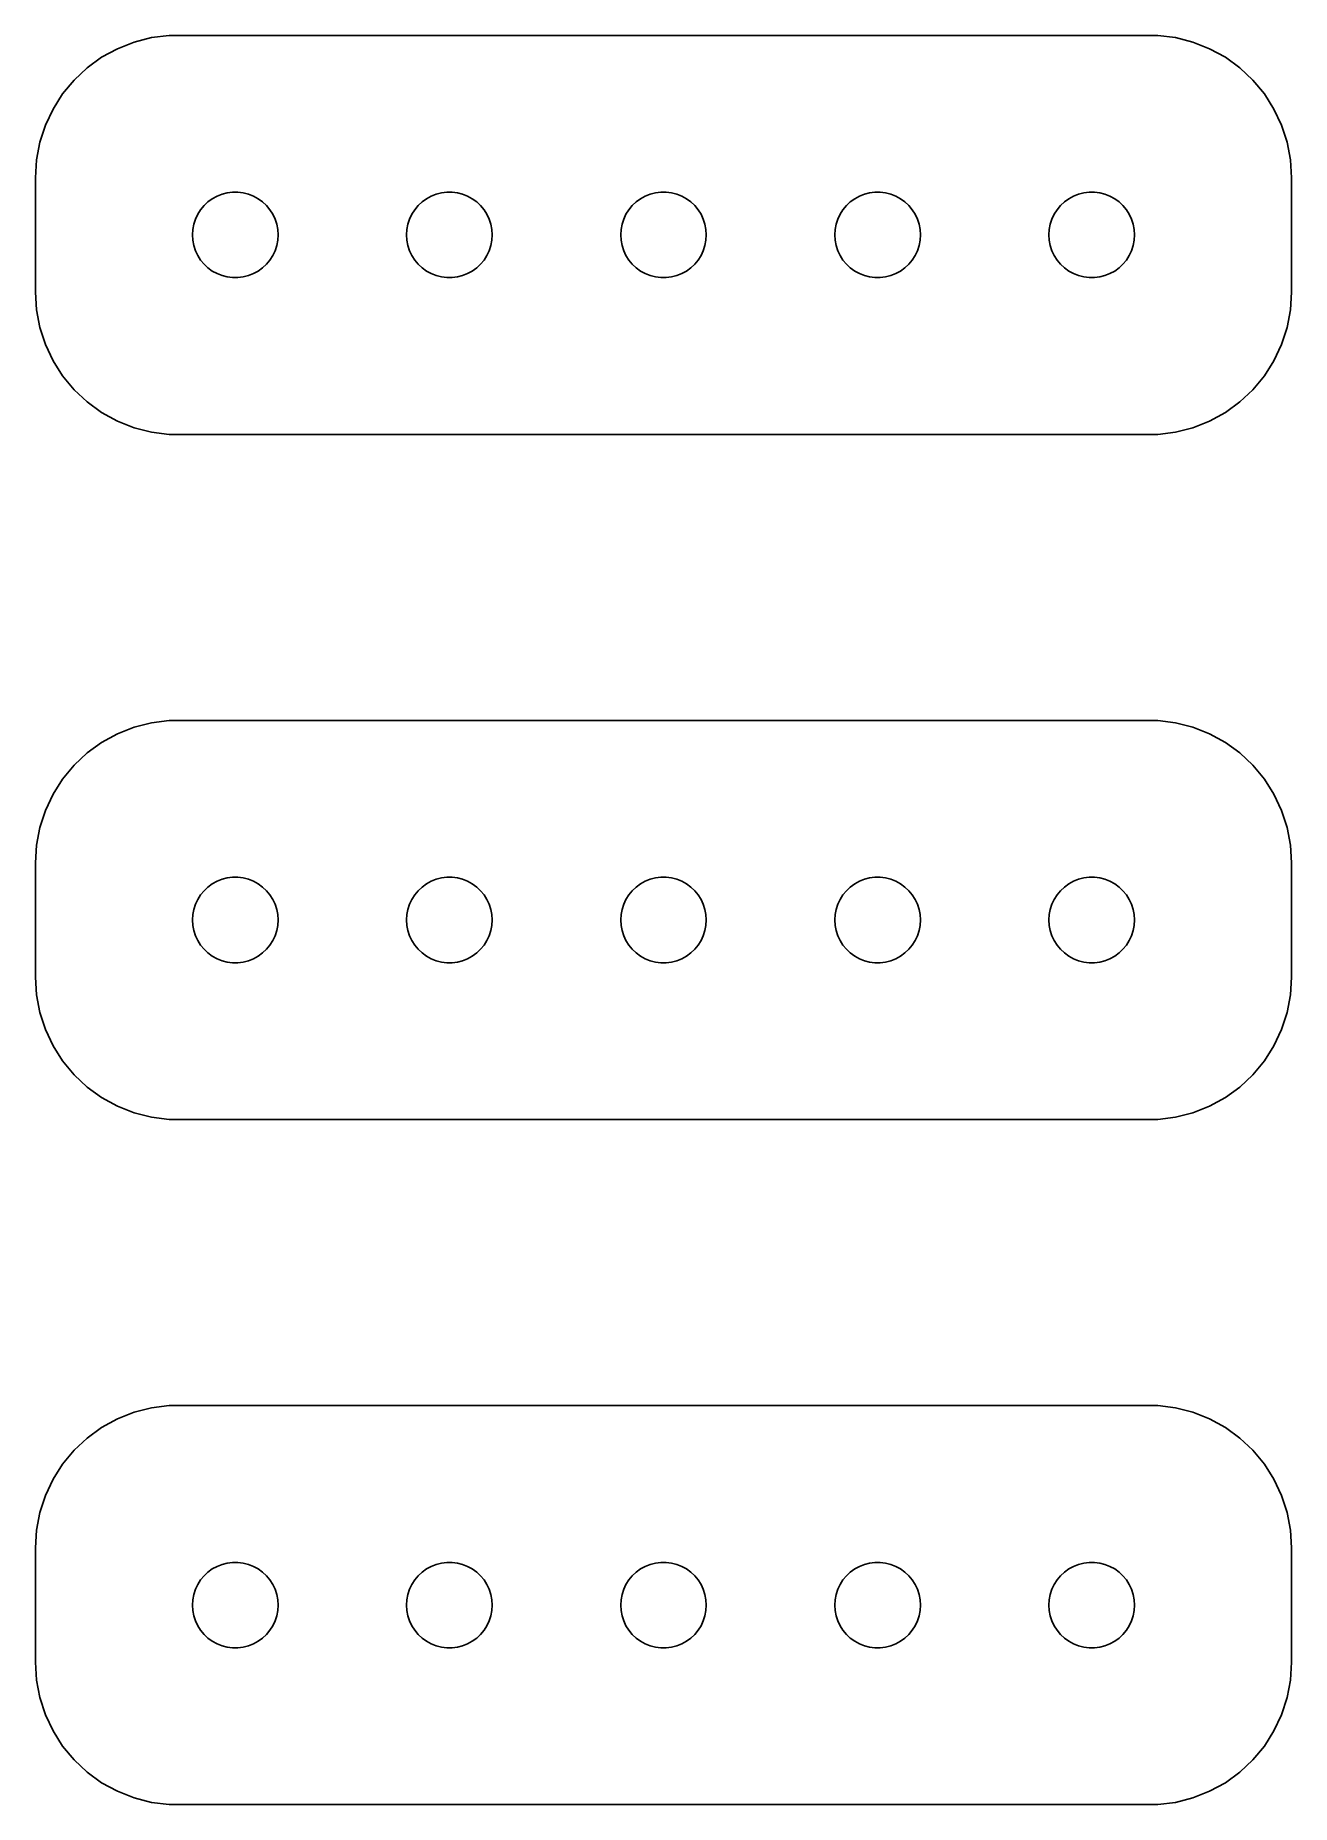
# Model space of a CAD drawing. Header units: metres. Extents: x -22 to 22, y 41 to 103.
import ezdxf

# ---------------------------------------------------------------- set-up
doc = ezdxf.new("R2010")
doc.units = ezdxf.units.M

msp = doc.modelspace()

# ---------------------------------------------------------------- linework, layer by layer
for p, q in [((-17.9369, 102.911), (-18.5451, 102.755)), ((-17.3139, 102.99), (-17.9369, 102.911)), ((17.3139, 102.99), (-17.3139, 102.99)), ((17.9369, 102.911), (17.3139, 102.99)), ((18.5451, 102.755), (17.9369, 102.911)), ((-19.1289, 102.524), (-19.6791, 102.222)), ((-18.5451, 102.755), (-19.1289, 102.524)), ((19.1289, 102.524), (18.5451, 102.755)), ((19.6791, 102.222), (19.1289, 102.524)), ((-20.1871, 101.853), (-20.6448, 101.423)), ((-19.6791, 102.222), (-20.1871, 101.853)), ((20.1871, 101.853), (19.6791, 102.222)), ((20.6448, 101.423), (20.1871, 101.853)), ((-20.6448, 101.423), (-21.0451, 100.939)), ((21.0451, 100.939), (20.6448, 101.423)), ((-21.3815, 100.409), (-21.6489, 99.8406)), ((-21.0451, 100.939), (-21.3815, 100.409)), ((21.3815, 100.409), (21.0451, 100.939)), ((21.6489, 99.8406), (21.3815, 100.409)), ((-21.6489, 99.8406), (-21.8429, 99.2434)), ((21.8429, 99.2434), (21.6489, 99.8406)), ((-21.8429, 99.2434), (-21.9606, 98.6267)), ((21.9606, 98.6267), (21.8429, 99.2434)), ((-21.9606, 98.6267), (-22, 98)), ((22, 98), (21.9606, 98.6267)), ((-22, 98), (-22, 94)), ((22, 94), (22, 98)), ((-15.8037, 97.2665), (-15.6387, 97.3572)), ((-15.6387, 97.3572), (-15.4635, 97.4266)), ((-15.4635, 97.4266), (-15.2811, 97.4734)), ((-15.2811, 97.4734), (-15.0942, 97.497)), ((-15.0942, 97.497), (-14.9058, 97.497)), ((-14.9058, 97.497), (-14.7189, 97.4734)), ((-14.7189, 97.4734), (-14.5365, 97.4266)), ((-14.5365, 97.4266), (-14.3613, 97.3572)), ((-14.3613, 97.3572), (-14.1963, 97.2665)), ((-8.30373, 97.2665), (-8.13866, 97.3572)), ((-8.13866, 97.3572), (-7.96352, 97.4266)), ((-7.96352, 97.4266), (-7.78107, 97.4734)), ((-7.78107, 97.4734), (-7.59418, 97.497)), ((-7.59418, 97.497), (-7.40581, 97.497)), ((-7.40581, 97.497), (-7.21892, 97.4734)), ((-7.21892, 97.4734), (-7.03647, 97.4266)), ((-7.03647, 97.4266), (-6.86133, 97.3572)), ((-6.86133, 97.3572), (-6.69626, 97.2665)), ((-0.803726, 97.2665), (-0.638657, 97.3572)), ((-0.638657, 97.3572), (-0.463516, 97.4266)), ((-0.463516, 97.4266), (-0.281067, 97.4734)), ((-0.281067, 97.4734), (-0.094177, 97.497)), ((-0.094177, 97.497), (0.094177, 97.497)), ((0.094177, 97.497), (0.281067, 97.4734)), ((0.281067, 97.4734), (0.463516, 97.4266)), ((0.463516, 97.4266), (0.638657, 97.3572)), ((0.638657, 97.3572), (0.803726, 97.2665)), ((6.69626, 97.2665), (6.86133, 97.3572)), ((6.86133, 97.3572), (7.03647, 97.4266)), ((7.03647, 97.4266), (7.21892, 97.4734)), ((7.21892, 97.4734), (7.40581, 97.497)), ((7.40581, 97.497), (7.59418, 97.497)), ((7.59418, 97.497), (7.78107, 97.4734)), ((7.78107, 97.4734), (7.96352, 97.4266)), ((7.96352, 97.4266), (8.13866, 97.3572)), ((8.13866, 97.3572), (8.30373, 97.2665)), ((14.1963, 97.2665), (14.3613, 97.3572)), ((14.3613, 97.3572), (14.5365, 97.4266)), ((14.5365, 97.4266), (14.7189, 97.4734)), ((14.7189, 97.4734), (14.9058, 97.497)), ((14.9058, 97.497), (15.0942, 97.497)), ((15.0942, 97.497), (15.2811, 97.4734)), ((15.2811, 97.4734), (15.4635, 97.4266)), ((15.4635, 97.4266), (15.6387, 97.3572)), ((15.6387, 97.3572), (15.8037, 97.2665)), ((-16.3947, 96.5522), (-16.3145, 96.7226)), ((-16.3145, 96.7226), (-16.2135, 96.8817)), ((-16.2135, 96.8817), (-16.0934, 97.0268)), ((-16.0934, 97.0268), (-15.9561, 97.1558)), ((-15.9561, 97.1558), (-15.8037, 97.2665)), ((-14.1963, 97.2665), (-14.0439, 97.1558)), ((-14.0439, 97.1558), (-13.9065, 97.0268)), ((-13.9065, 97.0268), (-13.7865, 96.8817)), ((-13.7865, 96.8817), (-13.6855, 96.7226)), ((-13.6855, 96.7226), (-13.6053, 96.5522)), ((-8.89465, 96.5522), (-8.81445, 96.7226)), ((-8.81445, 96.7226), (-8.71352, 96.8817)), ((-8.71352, 96.8817), (-8.59344, 97.0268)), ((-8.59344, 97.0268), (-8.45613, 97.1558)), ((-8.45613, 97.1558), (-8.30373, 97.2665)), ((-6.69626, 97.2665), (-6.54385, 97.1558)), ((-6.54385, 97.1558), (-6.40654, 97.0268)), ((-6.40654, 97.0268), (-6.28647, 96.8817)), ((-6.28647, 96.8817), (-6.18553, 96.7226)), ((-6.18553, 96.7226), (-6.10533, 96.5522)), ((-1.39465, 96.5522), (-1.31445, 96.7226)), ((-1.31445, 96.7226), (-1.21352, 96.8817)), ((-1.21352, 96.8817), (-1.09344, 97.0268)), ((-1.09344, 97.0268), (-0.956131, 97.1558)), ((-0.956131, 97.1558), (-0.803726, 97.2665)), ((0.803726, 97.2665), (0.956131, 97.1558)), ((0.956131, 97.1558), (1.09344, 97.0268)), ((1.09344, 97.0268), (1.21352, 96.8817)), ((1.21352, 96.8817), (1.31445, 96.7226)), ((1.31445, 96.7226), (1.39465, 96.5522)), ((6.10533, 96.5522), (6.18553, 96.7226)), ((6.18553, 96.7226), (6.28647, 96.8817)), ((6.28647, 96.8817), (6.40654, 97.0268)), ((6.40654, 97.0268), (6.54385, 97.1558)), ((6.54385, 97.1558), (6.69626, 97.2665)), ((8.30373, 97.2665), (8.45613, 97.1558)), ((8.45613, 97.1558), (8.59344, 97.0268)), ((8.59344, 97.0268), (8.71352, 96.8817)), ((8.71352, 96.8817), (8.81445, 96.7226)), ((8.81445, 96.7226), (8.89465, 96.5522)), ((13.6053, 96.5522), (13.6855, 96.7226)), ((13.6855, 96.7226), (13.7865, 96.8817)), ((13.7865, 96.8817), (13.9065, 97.0268)), ((13.9065, 97.0268), (14.0439, 97.1558)), ((14.0439, 97.1558), (14.1963, 97.2665)), ((15.8037, 97.2665), (15.9561, 97.1558)), ((15.9561, 97.1558), (16.0934, 97.0268)), ((16.0934, 97.0268), (16.2135, 96.8817)), ((16.2135, 96.8817), (16.3145, 96.7226)), ((16.3145, 96.7226), (16.3947, 96.5522)), ((-16.5, 96), (-16.4882, 96.188)), ((-16.4882, 96.188), (-16.4529, 96.373)), ((-16.4529, 96.373), (-16.3947, 96.5522)), ((-13.6053, 96.5522), (-13.5471, 96.373)), ((-13.5471, 96.373), (-13.5118, 96.188)), ((-13.5118, 96.188), (-13.5, 96)), ((-9, 96), (-8.98816, 96.188)), ((-8.98816, 96.188), (-8.95287, 96.373)), ((-8.95287, 96.373), (-8.89465, 96.5522)), ((-6.10533, 96.5522), (-6.04712, 96.373)), ((-6.04712, 96.373), (-6.01183, 96.188)), ((-6.01183, 96.188), (-6, 96)), ((-1.5, 96), (-1.48816, 96.188)), ((-1.48816, 96.188), (-1.45287, 96.373)), ((-1.45287, 96.373), (-1.39465, 96.5522)), ((1.39465, 96.5522), (1.45287, 96.373)), ((1.45287, 96.373), (1.48816, 96.188)), ((1.48816, 96.188), (1.5, 96)), ((6, 96), (6.01183, 96.188)), ((6.01183, 96.188), (6.04712, 96.373)), ((6.04712, 96.373), (6.10533, 96.5522)), ((8.89465, 96.5522), (8.95287, 96.373)), ((8.95287, 96.373), (8.98816, 96.188)), ((8.98816, 96.188), (9, 96)), ((13.5, 96), (13.5118, 96.188)), ((13.5118, 96.188), (13.5471, 96.373)), ((13.5471, 96.373), (13.6053, 96.5522)), ((16.3947, 96.5522), (16.4529, 96.373)), ((16.4529, 96.373), (16.4882, 96.188)), ((16.4882, 96.188), (16.5, 96)), ((-16.4882, 95.812), (-16.5, 96)), ((-16.4529, 95.627), (-16.4882, 95.812)), ((-16.3947, 95.4478), (-16.4529, 95.627)), ((-13.5471, 95.627), (-13.6053, 95.4478)), ((-13.5118, 95.812), (-13.5471, 95.627)), ((-13.5, 96), (-13.5118, 95.812)), ((-8.98816, 95.812), (-9, 96)), ((-8.95287, 95.627), (-8.98816, 95.812)), ((-8.89465, 95.4478), (-8.95287, 95.627)), ((-6.04712, 95.627), (-6.10533, 95.4478)), ((-6.01183, 95.812), (-6.04712, 95.627)), ((-6, 96), (-6.01183, 95.812)), ((-1.48816, 95.812), (-1.5, 96)), ((-1.45287, 95.627), (-1.48816, 95.812)), ((-1.39465, 95.4478), (-1.45287, 95.627)), ((1.45287, 95.627), (1.39465, 95.4478)), ((1.48816, 95.812), (1.45287, 95.627)), ((1.5, 96), (1.48816, 95.812)), ((6.01183, 95.812), (6, 96)), ((6.04712, 95.627), (6.01183, 95.812)), ((6.10533, 95.4478), (6.04712, 95.627)), ((8.95287, 95.627), (8.89465, 95.4478)), ((8.98816, 95.812), (8.95287, 95.627)), ((9, 96), (8.98816, 95.812)), ((13.5118, 95.812), (13.5, 96)), ((13.5471, 95.627), (13.5118, 95.812)), ((13.6053, 95.4478), (13.5471, 95.627)), ((16.4529, 95.627), (16.3947, 95.4478)), ((16.4882, 95.812), (16.4529, 95.627)), ((16.5, 96), (16.4882, 95.812)), ((-16.3145, 95.2774), (-16.3947, 95.4478)), ((-16.2135, 95.1183), (-16.3145, 95.2774)), ((-16.0934, 94.9732), (-16.2135, 95.1183)), ((-15.9561, 94.8442), (-16.0934, 94.9732)), ((-15.8037, 94.7335), (-15.9561, 94.8442)), ((-14.0439, 94.8442), (-14.1963, 94.7335)), ((-13.9065, 94.9732), (-14.0439, 94.8442)), ((-13.7865, 95.1183), (-13.9065, 94.9732)), ((-13.6855, 95.2774), (-13.7865, 95.1183)), ((-13.6053, 95.4478), (-13.6855, 95.2774)), ((-8.81445, 95.2774), (-8.89465, 95.4478)), ((-8.71352, 95.1183), (-8.81445, 95.2774)), ((-8.59344, 94.9732), (-8.71352, 95.1183)), ((-8.45613, 94.8442), (-8.59344, 94.9732)), ((-8.30373, 94.7335), (-8.45613, 94.8442)), ((-6.54385, 94.8442), (-6.69626, 94.7335)), ((-6.40654, 94.9732), (-6.54385, 94.8442)), ((-6.28647, 95.1183), (-6.40654, 94.9732)), ((-6.18553, 95.2774), (-6.28647, 95.1183)), ((-6.10533, 95.4478), (-6.18553, 95.2774)), ((-1.31445, 95.2774), (-1.39465, 95.4478)), ((-1.21352, 95.1183), (-1.31445, 95.2774)), ((-1.09344, 94.9732), (-1.21352, 95.1183)), ((-0.956131, 94.8442), (-1.09344, 94.9732)), ((-0.803726, 94.7335), (-0.956131, 94.8442)), ((0.956131, 94.8442), (0.803726, 94.7335)), ((1.09344, 94.9732), (0.956131, 94.8442)), ((1.21352, 95.1183), (1.09344, 94.9732)), ((1.31445, 95.2774), (1.21352, 95.1183)), ((1.39465, 95.4478), (1.31445, 95.2774)), ((6.18553, 95.2774), (6.10533, 95.4478)), ((6.28647, 95.1183), (6.18553, 95.2774)), ((6.40654, 94.9732), (6.28647, 95.1183)), ((6.54385, 94.8442), (6.40654, 94.9732)), ((6.69626, 94.7335), (6.54385, 94.8442)), ((8.45613, 94.8442), (8.30373, 94.7335)), ((8.59344, 94.9732), (8.45613, 94.8442)), ((8.71352, 95.1183), (8.59344, 94.9732)), ((8.81445, 95.2774), (8.71352, 95.1183)), ((8.89465, 95.4478), (8.81445, 95.2774)), ((13.6855, 95.2774), (13.6053, 95.4478)), ((13.7865, 95.1183), (13.6855, 95.2774)), ((13.9065, 94.9732), (13.7865, 95.1183)), ((14.0439, 94.8442), (13.9065, 94.9732)), ((14.1963, 94.7335), (14.0439, 94.8442)), ((15.9561, 94.8442), (15.8037, 94.7335)), ((16.0934, 94.9732), (15.9561, 94.8442)), ((16.2135, 95.1183), (16.0934, 94.9732)), ((16.3145, 95.2774), (16.2135, 95.1183)), ((16.3947, 95.4478), (16.3145, 95.2774)), ((-15.6387, 94.6428), (-15.8037, 94.7335)), ((-15.4635, 94.5734), (-15.6387, 94.6428)), ((-15.2811, 94.5266), (-15.4635, 94.5734)), ((-15.0942, 94.503), (-15.2811, 94.5266)), ((-14.9058, 94.503), (-15.0942, 94.503)), ((-14.7189, 94.5266), (-14.9058, 94.503)), ((-14.5365, 94.5734), (-14.7189, 94.5266)), ((-14.3613, 94.6428), (-14.5365, 94.5734)), ((-14.1963, 94.7335), (-14.3613, 94.6428)), ((-8.13866, 94.6428), (-8.30373, 94.7335)), ((-7.96352, 94.5734), (-8.13866, 94.6428)), ((-7.78107, 94.5266), (-7.96352, 94.5734)), ((-7.59418, 94.503), (-7.78107, 94.5266)), ((-7.40581, 94.503), (-7.59418, 94.503)), ((-7.21892, 94.5266), (-7.40581, 94.503)), ((-7.03647, 94.5734), (-7.21892, 94.5266)), ((-6.86133, 94.6428), (-7.03647, 94.5734)), ((-6.69626, 94.7335), (-6.86133, 94.6428)), ((-0.638657, 94.6428), (-0.803726, 94.7335)), ((-0.463516, 94.5734), (-0.638657, 94.6428)), ((-0.281067, 94.5266), (-0.463516, 94.5734)), ((-0.094177, 94.503), (-0.281067, 94.5266)), ((0.094177, 94.503), (-0.094177, 94.503)), ((0.281067, 94.5266), (0.094177, 94.503)), ((0.463516, 94.5734), (0.281067, 94.5266)), ((0.638657, 94.6428), (0.463516, 94.5734)), ((0.803726, 94.7335), (0.638657, 94.6428)), ((6.86133, 94.6428), (6.69626, 94.7335)), ((7.03647, 94.5734), (6.86133, 94.6428)), ((7.21892, 94.5266), (7.03647, 94.5734)), ((7.40581, 94.503), (7.21892, 94.5266)), ((7.59418, 94.503), (7.40581, 94.503)), ((7.78107, 94.5266), (7.59418, 94.503)), ((7.96352, 94.5734), (7.78107, 94.5266)), ((8.13866, 94.6428), (7.96352, 94.5734)), ((8.30373, 94.7335), (8.13866, 94.6428)), ((14.3613, 94.6428), (14.1963, 94.7335)), ((14.5365, 94.5734), (14.3613, 94.6428)), ((14.7189, 94.5266), (14.5365, 94.5734)), ((14.9058, 94.503), (14.7189, 94.5266)), ((15.0942, 94.503), (14.9058, 94.503)), ((15.2811, 94.5266), (15.0942, 94.503)), ((15.4635, 94.5734), (15.2811, 94.5266)), ((15.6387, 94.6428), (15.4635, 94.5734)), ((15.8037, 94.7335), (15.6387, 94.6428)), ((-22, 94), (-21.9606, 93.3733)), ((21.9606, 93.3733), (22, 94)), ((-21.9606, 93.3733), (-21.8429, 92.7566)), ((21.8429, 92.7566), (21.9606, 93.3733)), ((-21.8429, 92.7566), (-21.6489, 92.1594)), ((21.6489, 92.1594), (21.8429, 92.7566)), ((-21.6489, 92.1594), (-21.3815, 91.5912)), ((21.3815, 91.5912), (21.6489, 92.1594)), ((-21.3815, 91.5912), (-21.0451, 91.0611)), ((21.0451, 91.0611), (21.3815, 91.5912)), ((-21.0451, 91.0611), (-20.6448, 90.5773)), ((-20.6448, 90.5773), (-20.1871, 90.1474)), ((20.1871, 90.1474), (20.6448, 90.5773)), ((20.6448, 90.5773), (21.0451, 91.0611)), ((-20.1871, 90.1474), (-19.6791, 89.7784)), ((19.6791, 89.7784), (20.1871, 90.1474)), ((-19.6791, 89.7784), (-19.1289, 89.4759)), ((-19.1289, 89.4759), (-18.5451, 89.2447)), ((18.5451, 89.2447), (19.1289, 89.4759)), ((19.1289, 89.4759), (19.6791, 89.7784)), ((-18.5451, 89.2447), (-17.9369, 89.0886)), ((-17.9369, 89.0886), (-17.3139, 89.0099)), ((-17.3139, 89.0099), (17.3139, 89.0099)), ((17.3139, 89.0099), (17.9369, 89.0886)), ((17.9369, 89.0886), (18.5451, 89.2447)), ((-18.5451, 78.7553), (-19.1289, 78.5241)), ((-17.9369, 78.9114), (-18.5451, 78.7553)), ((-17.3139, 78.9901), (-17.9369, 78.9114)), ((17.3139, 78.9901), (-17.3139, 78.9901)), ((17.9369, 78.9114), (17.3139, 78.9901)), ((18.5451, 78.7553), (17.9369, 78.9114)), ((19.1289, 78.5241), (18.5451, 78.7553)), ((-19.6791, 78.2216), (-20.1871, 77.8526)), ((-19.1289, 78.5241), (-19.6791, 78.2216)), ((19.6791, 78.2216), (19.1289, 78.5241)), ((20.1871, 77.8526), (19.6791, 78.2216)), ((-20.1871, 77.8526), (-20.6448, 77.4227)), ((20.6448, 77.4227), (20.1871, 77.8526)), ((-21.0451, 76.9389), (-21.3815, 76.4088)), ((-20.6448, 77.4227), (-21.0451, 76.9389)), ((21.0451, 76.9389), (20.6448, 77.4227)), ((21.3815, 76.4088), (21.0451, 76.9389)), ((-21.3815, 76.4088), (-21.6489, 75.8406)), ((21.6489, 75.8406), (21.3815, 76.4088)), ((-21.6489, 75.8406), (-21.8429, 75.2434)), ((21.8429, 75.2434), (21.6489, 75.8406)), ((-21.8429, 75.2434), (-21.9606, 74.6267)), ((21.9606, 74.6267), (21.8429, 75.2434)), ((-21.9606, 74.6267), (-22, 74)), ((22, 74), (21.9606, 74.6267)), ((-22, 74), (-22, 70)), ((22, 70), (22, 74)), ((-16.0934, 73.0268), (-15.9561, 73.1558)), ((-15.9561, 73.1558), (-15.8037, 73.2665)), ((-15.8037, 73.2665), (-15.6387, 73.3572)), ((-15.6387, 73.3572), (-15.4635, 73.4266)), ((-15.4635, 73.4266), (-15.2811, 73.4734)), ((-15.2811, 73.4734), (-15.0942, 73.497)), ((-15.0942, 73.497), (-14.9058, 73.497)), ((-14.9058, 73.497), (-14.7189, 73.4734)), ((-14.7189, 73.4734), (-14.5365, 73.4266)), ((-14.5365, 73.4266), (-14.3613, 73.3572)), ((-14.3613, 73.3572), (-14.1963, 73.2665)), ((-14.1963, 73.2665), (-14.0439, 73.1558)), ((-14.0439, 73.1558), (-13.9065, 73.0268)), ((-8.59344, 73.0268), (-8.45613, 73.1558)), ((-8.45613, 73.1558), (-8.30373, 73.2665)), ((-8.30373, 73.2665), (-8.13866, 73.3572)), ((-8.13866, 73.3572), (-7.96352, 73.4266)), ((-7.96352, 73.4266), (-7.78107, 73.4734)), ((-7.78107, 73.4734), (-7.59418, 73.497)), ((-7.59418, 73.497), (-7.40581, 73.497)), ((-7.40581, 73.497), (-7.21892, 73.4734)), ((-7.21892, 73.4734), (-7.03647, 73.4266)), ((-7.03647, 73.4266), (-6.86133, 73.3572)), ((-6.86133, 73.3572), (-6.69626, 73.2665)), ((-6.69626, 73.2665), (-6.54385, 73.1558)), ((-6.54385, 73.1558), (-6.40654, 73.0268)), ((-1.09344, 73.0268), (-0.956131, 73.1558)), ((-0.956131, 73.1558), (-0.803726, 73.2665)), ((-0.803726, 73.2665), (-0.638657, 73.3572)), ((-0.638657, 73.3572), (-0.463516, 73.4266)), ((-0.463516, 73.4266), (-0.281067, 73.4734)), ((-0.281067, 73.4734), (-0.094177, 73.497)), ((-0.094177, 73.497), (0.094177, 73.497)), ((0.094177, 73.497), (0.281067, 73.4734)), ((0.281067, 73.4734), (0.463516, 73.4266)), ((0.463516, 73.4266), (0.638657, 73.3572)), ((0.638657, 73.3572), (0.803726, 73.2665)), ((0.803726, 73.2665), (0.956131, 73.1558)), ((0.956131, 73.1558), (1.09344, 73.0268)), ((6.40654, 73.0268), (6.54385, 73.1558)), ((6.54385, 73.1558), (6.69626, 73.2665)), ((6.69626, 73.2665), (6.86133, 73.3572)), ((6.86133, 73.3572), (7.03647, 73.4266)), ((7.03647, 73.4266), (7.21892, 73.4734)), ((7.21892, 73.4734), (7.40581, 73.497)), ((7.40581, 73.497), (7.59418, 73.497)), ((7.59418, 73.497), (7.78107, 73.4734)), ((7.78107, 73.4734), (7.96352, 73.4266)), ((7.96352, 73.4266), (8.13866, 73.3572)), ((8.13866, 73.3572), (8.30373, 73.2665)), ((8.30373, 73.2665), (8.45613, 73.1558)), ((8.45613, 73.1558), (8.59344, 73.0268)), ((13.9065, 73.0268), (14.0439, 73.1558)), ((14.0439, 73.1558), (14.1963, 73.2665)), ((14.1963, 73.2665), (14.3613, 73.3572)), ((14.3613, 73.3572), (14.5365, 73.4266)), ((14.5365, 73.4266), (14.7189, 73.4734)), ((14.7189, 73.4734), (14.9058, 73.497)), ((14.9058, 73.497), (15.0942, 73.497)), ((15.0942, 73.497), (15.2811, 73.4734)), ((15.2811, 73.4734), (15.4635, 73.4266)), ((15.4635, 73.4266), (15.6387, 73.3572)), ((15.6387, 73.3572), (15.8037, 73.2665)), ((15.8037, 73.2665), (15.9561, 73.1558)), ((15.9561, 73.1558), (16.0934, 73.0268)), ((-16.4529, 72.373), (-16.3947, 72.5522)), ((-16.3947, 72.5522), (-16.3145, 72.7226)), ((-16.3145, 72.7226), (-16.2135, 72.8817)), ((-16.2135, 72.8817), (-16.0934, 73.0268)), ((-13.9065, 73.0268), (-13.7865, 72.8817)), ((-13.7865, 72.8817), (-13.6855, 72.7226)), ((-13.6855, 72.7226), (-13.6053, 72.5522)), ((-13.6053, 72.5522), (-13.5471, 72.373)), ((-8.95287, 72.373), (-8.89465, 72.5522)), ((-8.89465, 72.5522), (-8.81445, 72.7226)), ((-8.81445, 72.7226), (-8.71352, 72.8817)), ((-8.71352, 72.8817), (-8.59344, 73.0268)), ((-6.40654, 73.0268), (-6.28647, 72.8817)), ((-6.28647, 72.8817), (-6.18553, 72.7226)), ((-6.18553, 72.7226), (-6.10533, 72.5522)), ((-6.10533, 72.5522), (-6.04712, 72.373)), ((-1.45287, 72.373), (-1.39465, 72.5522)), ((-1.39465, 72.5522), (-1.31445, 72.7226)), ((-1.31445, 72.7226), (-1.21352, 72.8817)), ((-1.21352, 72.8817), (-1.09344, 73.0268)), ((1.09344, 73.0268), (1.21352, 72.8817)), ((1.21352, 72.8817), (1.31445, 72.7226)), ((1.31445, 72.7226), (1.39465, 72.5522)), ((1.39465, 72.5522), (1.45287, 72.373)), ((6.04712, 72.373), (6.10533, 72.5522)), ((6.10533, 72.5522), (6.18553, 72.7226)), ((6.18553, 72.7226), (6.28647, 72.8817)), ((6.28647, 72.8817), (6.40654, 73.0268)), ((8.59344, 73.0268), (8.71352, 72.8817)), ((8.71352, 72.8817), (8.81445, 72.7226)), ((8.81445, 72.7226), (8.89465, 72.5522)), ((8.89465, 72.5522), (8.95287, 72.373)), ((13.5471, 72.373), (13.6053, 72.5522)), ((13.6053, 72.5522), (13.6855, 72.7226)), ((13.6855, 72.7226), (13.7865, 72.8817)), ((13.7865, 72.8817), (13.9065, 73.0268)), ((16.0934, 73.0268), (16.2135, 72.8817)), ((16.2135, 72.8817), (16.3145, 72.7226)), ((16.3145, 72.7226), (16.3947, 72.5522)), ((16.3947, 72.5522), (16.4529, 72.373)), ((-16.5, 72), (-16.4882, 72.188)), ((-16.4882, 71.812), (-16.5, 72)), ((-16.4882, 72.188), (-16.4529, 72.373)), ((-13.5471, 72.373), (-13.5118, 72.188)), ((-13.5118, 72.188), (-13.5, 72)), ((-13.5, 72), (-13.5118, 71.812)), ((-9, 72), (-8.98816, 72.188)), ((-8.98816, 71.812), (-9, 72)), ((-8.98816, 72.188), (-8.95287, 72.373)), ((-6.04712, 72.373), (-6.01183, 72.188)), ((-6.01183, 72.188), (-6, 72)), ((-6, 72), (-6.01183, 71.812)), ((-1.5, 72), (-1.48816, 72.188)), ((-1.48816, 71.812), (-1.5, 72)), ((-1.48816, 72.188), (-1.45287, 72.373)), ((1.45287, 72.373), (1.48816, 72.188)), ((1.48816, 72.188), (1.5, 72)), ((1.5, 72), (1.48816, 71.812)), ((6, 72), (6.01183, 72.188)), ((6.01183, 71.812), (6, 72)), ((6.01183, 72.188), (6.04712, 72.373)), ((8.95287, 72.373), (8.98816, 72.188)), ((8.98816, 72.188), (9, 72)), ((9, 72), (8.98816, 71.812)), ((13.5, 72), (13.5118, 72.188)), ((13.5118, 71.812), (13.5, 72)), ((13.5118, 72.188), (13.5471, 72.373)), ((16.4529, 72.373), (16.4882, 72.188)), ((16.4882, 72.188), (16.5, 72)), ((16.5, 72), (16.4882, 71.812)), ((-16.4529, 71.627), (-16.4882, 71.812)), ((-16.3947, 71.4478), (-16.4529, 71.627)), ((-16.3145, 71.2774), (-16.3947, 71.4478)), ((-16.2135, 71.1183), (-16.3145, 71.2774)), ((-13.6855, 71.2774), (-13.7865, 71.1183)), ((-13.6053, 71.4478), (-13.6855, 71.2774)), ((-13.5471, 71.627), (-13.6053, 71.4478)), ((-13.5118, 71.812), (-13.5471, 71.627)), ((-8.95287, 71.627), (-8.98816, 71.812)), ((-8.89465, 71.4478), (-8.95287, 71.627)), ((-8.81445, 71.2774), (-8.89465, 71.4478)), ((-8.71352, 71.1183), (-8.81445, 71.2774)), ((-6.18553, 71.2774), (-6.28647, 71.1183)), ((-6.10533, 71.4478), (-6.18553, 71.2774)), ((-6.04712, 71.627), (-6.10533, 71.4478)), ((-6.01183, 71.812), (-6.04712, 71.627)), ((-1.45287, 71.627), (-1.48816, 71.812)), ((-1.39465, 71.4478), (-1.45287, 71.627)), ((-1.31445, 71.2774), (-1.39465, 71.4478)), ((-1.21352, 71.1183), (-1.31445, 71.2774)), ((1.31445, 71.2774), (1.21352, 71.1183)), ((1.39465, 71.4478), (1.31445, 71.2774)), ((1.45287, 71.627), (1.39465, 71.4478)), ((1.48816, 71.812), (1.45287, 71.627)), ((6.04712, 71.627), (6.01183, 71.812)), ((6.10533, 71.4478), (6.04712, 71.627)), ((6.18553, 71.2774), (6.10533, 71.4478)), ((6.28647, 71.1183), (6.18553, 71.2774)), ((8.81445, 71.2774), (8.71352, 71.1183)), ((8.89465, 71.4478), (8.81445, 71.2774)), ((8.95287, 71.627), (8.89465, 71.4478)), ((8.98816, 71.812), (8.95287, 71.627)), ((13.5471, 71.627), (13.5118, 71.812)), ((13.6053, 71.4478), (13.5471, 71.627)), ((13.6855, 71.2774), (13.6053, 71.4478)), ((13.7865, 71.1183), (13.6855, 71.2774)), ((16.3145, 71.2774), (16.2135, 71.1183)), ((16.3947, 71.4478), (16.3145, 71.2774)), ((16.4529, 71.627), (16.3947, 71.4478)), ((16.4882, 71.812), (16.4529, 71.627)), ((-16.0934, 70.9732), (-16.2135, 71.1183)), ((-15.9561, 70.8442), (-16.0934, 70.9732)), ((-15.8037, 70.7335), (-15.9561, 70.8442)), ((-15.6387, 70.6428), (-15.8037, 70.7335)), ((-14.1963, 70.7335), (-14.3613, 70.6428)), ((-14.0439, 70.8442), (-14.1963, 70.7335)), ((-13.9065, 70.9732), (-14.0439, 70.8442)), ((-13.7865, 71.1183), (-13.9065, 70.9732)), ((-8.59344, 70.9732), (-8.71352, 71.1183)), ((-8.45613, 70.8442), (-8.59344, 70.9732)), ((-8.30373, 70.7335), (-8.45613, 70.8442)), ((-8.13866, 70.6428), (-8.30373, 70.7335)), ((-6.69626, 70.7335), (-6.86133, 70.6428)), ((-6.54385, 70.8442), (-6.69626, 70.7335)), ((-6.40654, 70.9732), (-6.54385, 70.8442)), ((-6.28647, 71.1183), (-6.40654, 70.9732)), ((-1.09344, 70.9732), (-1.21352, 71.1183)), ((-0.956131, 70.8442), (-1.09344, 70.9732)), ((-0.803726, 70.7335), (-0.956131, 70.8442)), ((-0.638657, 70.6428), (-0.803726, 70.7335)), ((0.803726, 70.7335), (0.638657, 70.6428)), ((0.956131, 70.8442), (0.803726, 70.7335)), ((1.09344, 70.9732), (0.956131, 70.8442)), ((1.21352, 71.1183), (1.09344, 70.9732)), ((6.40654, 70.9732), (6.28647, 71.1183)), ((6.54385, 70.8442), (6.40654, 70.9732)), ((6.69626, 70.7335), (6.54385, 70.8442)), ((6.86133, 70.6428), (6.69626, 70.7335)), ((8.30373, 70.7335), (8.13866, 70.6428)), ((8.45613, 70.8442), (8.30373, 70.7335)), ((8.59344, 70.9732), (8.45613, 70.8442)), ((8.71352, 71.1183), (8.59344, 70.9732)), ((13.9065, 70.9732), (13.7865, 71.1183)), ((14.0439, 70.8442), (13.9065, 70.9732)), ((14.1963, 70.7335), (14.0439, 70.8442)), ((14.3613, 70.6428), (14.1963, 70.7335)), ((15.8037, 70.7335), (15.6387, 70.6428)), ((15.9561, 70.8442), (15.8037, 70.7335)), ((16.0934, 70.9732), (15.9561, 70.8442)), ((16.2135, 71.1183), (16.0934, 70.9732)), ((-15.4635, 70.5734), (-15.6387, 70.6428)), ((-15.2811, 70.5266), (-15.4635, 70.5734)), ((-15.0942, 70.503), (-15.2811, 70.5266)), ((-14.9058, 70.503), (-15.0942, 70.503)), ((-14.7189, 70.5266), (-14.9058, 70.503)), ((-14.5365, 70.5734), (-14.7189, 70.5266)), ((-14.3613, 70.6428), (-14.5365, 70.5734)), ((-7.96352, 70.5734), (-8.13866, 70.6428)), ((-7.78107, 70.5266), (-7.96352, 70.5734)), ((-7.59418, 70.503), (-7.78107, 70.5266)), ((-7.40581, 70.503), (-7.59418, 70.503)), ((-7.21892, 70.5266), (-7.40581, 70.503)), ((-7.03647, 70.5734), (-7.21892, 70.5266)), ((-6.86133, 70.6428), (-7.03647, 70.5734)), ((-0.463516, 70.5734), (-0.638657, 70.6428)), ((-0.281067, 70.5266), (-0.463516, 70.5734)), ((-0.094177, 70.503), (-0.281067, 70.5266)), ((0.094177, 70.503), (-0.094177, 70.503)), ((0.281067, 70.5266), (0.094177, 70.503)), ((0.463516, 70.5734), (0.281067, 70.5266)), ((0.638657, 70.6428), (0.463516, 70.5734)), ((7.03647, 70.5734), (6.86133, 70.6428)), ((7.21892, 70.5266), (7.03647, 70.5734)), ((7.40581, 70.503), (7.21892, 70.5266)), ((7.59418, 70.503), (7.40581, 70.503)), ((7.78107, 70.5266), (7.59418, 70.503)), ((7.96352, 70.5734), (7.78107, 70.5266)), ((8.13866, 70.6428), (7.96352, 70.5734)), ((14.5365, 70.5734), (14.3613, 70.6428)), ((14.7189, 70.5266), (14.5365, 70.5734)), ((14.9058, 70.503), (14.7189, 70.5266)), ((15.0942, 70.503), (14.9058, 70.503)), ((15.2811, 70.5266), (15.0942, 70.503)), ((15.4635, 70.5734), (15.2811, 70.5266)), ((15.6387, 70.6428), (15.4635, 70.5734)), ((-22, 70), (-21.9606, 69.3733)), ((21.9606, 69.3733), (22, 70)), ((-21.9606, 69.3733), (-21.8429, 68.7566)), ((21.8429, 68.7566), (21.9606, 69.3733)), ((-21.8429, 68.7566), (-21.6489, 68.1594)), ((21.6489, 68.1594), (21.8429, 68.7566)), ((-21.6489, 68.1594), (-21.3815, 67.5912)), ((-21.3815, 67.5912), (-21.0451, 67.0611)), ((21.0451, 67.0611), (21.3815, 67.5912)), ((21.3815, 67.5912), (21.6489, 68.1594)), ((-21.0451, 67.0611), (-20.6448, 66.5773)), ((20.6448, 66.5773), (21.0451, 67.0611)), ((-20.6448, 66.5773), (-20.1871, 66.1474)), ((20.1871, 66.1474), (20.6448, 66.5773)), ((-20.1871, 66.1474), (-19.6791, 65.7784)), ((-19.6791, 65.7784), (-19.1289, 65.4759)), ((19.1289, 65.4759), (19.6791, 65.7784)), ((19.6791, 65.7784), (20.1871, 66.1474)), ((-19.1289, 65.4759), (-18.5451, 65.2447)), ((-18.5451, 65.2447), (-17.9369, 65.0886)), ((-17.9369, 65.0886), (-17.3139, 65.0099)), ((17.3139, 65.0099), (17.9369, 65.0886)), ((17.9369, 65.0886), (18.5451, 65.2447)), ((18.5451, 65.2447), (19.1289, 65.4759)), ((-17.3139, 65.0099), (17.3139, 65.0099)), ((-18.5451, 54.7553), (-19.1289, 54.5241)), ((-17.9369, 54.9114), (-18.5451, 54.7553)), ((-17.3139, 54.9901), (-17.9369, 54.9114)), ((17.3139, 54.9901), (-17.3139, 54.9901)), ((17.9369, 54.9114), (17.3139, 54.9901)), ((18.5451, 54.7553), (17.9369, 54.9114)), ((19.1289, 54.5241), (18.5451, 54.7553)), ((-19.6791, 54.2216), (-20.1871, 53.8526)), ((-19.1289, 54.5241), (-19.6791, 54.2216)), ((19.6791, 54.2216), (19.1289, 54.5241)), ((20.1871, 53.8526), (19.6791, 54.2216)), ((-20.6448, 53.4227), (-21.0451, 52.9389)), ((-20.1871, 53.8526), (-20.6448, 53.4227)), ((20.6448, 53.4227), (20.1871, 53.8526)), ((21.0451, 52.9389), (20.6448, 53.4227)), ((-21.0451, 52.9389), (-21.3815, 52.4088)), ((21.3815, 52.4088), (21.0451, 52.9389)), ((-21.3815, 52.4088), (-21.6489, 51.8406)), ((21.6489, 51.8406), (21.3815, 52.4088)), ((-21.6489, 51.8406), (-21.8429, 51.2434)), ((21.8429, 51.2434), (21.6489, 51.8406)), ((-21.8429, 51.2434), (-21.9606, 50.6267)), ((21.9606, 50.6267), (21.8429, 51.2434)), ((-21.9606, 50.6267), (-22, 50)), ((22, 50), (21.9606, 50.6267)), ((-22, 50), (-22, 46)), ((22, 46), (22, 50)), ((-16.2135, 48.8817), (-16.0934, 49.0268)), ((-16.0934, 49.0268), (-15.9561, 49.1558)), ((-15.9561, 49.1558), (-15.8037, 49.2665)), ((-15.8037, 49.2665), (-15.6387, 49.3572)), ((-15.6387, 49.3572), (-15.4635, 49.4266)), ((-15.4635, 49.4266), (-15.2811, 49.4734)), ((-15.2811, 49.4734), (-15.0942, 49.497)), ((-15.0942, 49.497), (-14.9058, 49.497)), ((-14.9058, 49.497), (-14.7189, 49.4734)), ((-14.7189, 49.4734), (-14.5365, 49.4266)), ((-14.5365, 49.4266), (-14.3613, 49.3572)), ((-14.3613, 49.3572), (-14.1963, 49.2665)), ((-14.1963, 49.2665), (-14.0439, 49.1558)), ((-14.0439, 49.1558), (-13.9065, 49.0268)), ((-13.9065, 49.0268), (-13.7865, 48.8817)), ((-8.71352, 48.8817), (-8.59344, 49.0268)), ((-8.59344, 49.0268), (-8.45613, 49.1558)), ((-8.45613, 49.1558), (-8.30373, 49.2665)), ((-8.30373, 49.2665), (-8.13866, 49.3572)), ((-8.13866, 49.3572), (-7.96352, 49.4266)), ((-7.96352, 49.4266), (-7.78107, 49.4734)), ((-7.78107, 49.4734), (-7.59418, 49.497)), ((-7.59418, 49.497), (-7.40581, 49.497)), ((-7.40581, 49.497), (-7.21892, 49.4734)), ((-7.21892, 49.4734), (-7.03647, 49.4266)), ((-7.03647, 49.4266), (-6.86133, 49.3572)), ((-6.86133, 49.3572), (-6.69626, 49.2665)), ((-6.69626, 49.2665), (-6.54385, 49.1558)), ((-6.54385, 49.1558), (-6.40654, 49.0268)), ((-6.40654, 49.0268), (-6.28647, 48.8817)), ((-1.21352, 48.8817), (-1.09344, 49.0268)), ((-1.09344, 49.0268), (-0.956131, 49.1558)), ((-0.956131, 49.1558), (-0.803726, 49.2665)), ((-0.803726, 49.2665), (-0.638657, 49.3572)), ((-0.638657, 49.3572), (-0.463516, 49.4266)), ((-0.463516, 49.4266), (-0.281067, 49.4734)), ((-0.281067, 49.4734), (-0.094177, 49.497)), ((-0.094177, 49.497), (0.094177, 49.497)), ((0.094177, 49.497), (0.281067, 49.4734)), ((0.281067, 49.4734), (0.463516, 49.4266)), ((0.463516, 49.4266), (0.638657, 49.3572)), ((0.638657, 49.3572), (0.803726, 49.2665)), ((0.803726, 49.2665), (0.956131, 49.1558)), ((0.956131, 49.1558), (1.09344, 49.0268)), ((1.09344, 49.0268), (1.21352, 48.8817)), ((6.28647, 48.8817), (6.40654, 49.0268)), ((6.40654, 49.0268), (6.54385, 49.1558)), ((6.54385, 49.1558), (6.69626, 49.2665)), ((6.69626, 49.2665), (6.86133, 49.3572)), ((6.86133, 49.3572), (7.03647, 49.4266)), ((7.03647, 49.4266), (7.21892, 49.4734)), ((7.21892, 49.4734), (7.40581, 49.497)), ((7.40581, 49.497), (7.59418, 49.497)), ((7.59418, 49.497), (7.78107, 49.4734)), ((7.78107, 49.4734), (7.96352, 49.4266)), ((7.96352, 49.4266), (8.13866, 49.3572)), ((8.13866, 49.3572), (8.30373, 49.2665)), ((8.30373, 49.2665), (8.45613, 49.1558)), ((8.45613, 49.1558), (8.59344, 49.0268)), ((8.59344, 49.0268), (8.71352, 48.8817)), ((13.7865, 48.8817), (13.9065, 49.0268)), ((13.9065, 49.0268), (14.0439, 49.1558)), ((14.0439, 49.1558), (14.1963, 49.2665)), ((14.1963, 49.2665), (14.3613, 49.3572)), ((14.3613, 49.3572), (14.5365, 49.4266)), ((14.5365, 49.4266), (14.7189, 49.4734)), ((14.7189, 49.4734), (14.9058, 49.497)), ((14.9058, 49.497), (15.0942, 49.497)), ((15.0942, 49.497), (15.2811, 49.4734)), ((15.2811, 49.4734), (15.4635, 49.4266)), ((15.4635, 49.4266), (15.6387, 49.3572)), ((15.6387, 49.3572), (15.8037, 49.2665)), ((15.8037, 49.2665), (15.9561, 49.1558)), ((15.9561, 49.1558), (16.0934, 49.0268)), ((16.0934, 49.0268), (16.2135, 48.8817)), ((-16.4882, 48.188), (-16.4529, 48.373)), ((-16.4529, 48.373), (-16.3947, 48.5522)), ((-16.3947, 48.5522), (-16.3145, 48.7226)), ((-16.3145, 48.7226), (-16.2135, 48.8817)), ((-13.7865, 48.8817), (-13.6855, 48.7226)), ((-13.6855, 48.7226), (-13.6053, 48.5522)), ((-13.6053, 48.5522), (-13.5471, 48.373)), ((-13.5471, 48.373), (-13.5118, 48.188)), ((-8.98816, 48.188), (-8.95287, 48.373)), ((-8.95287, 48.373), (-8.89465, 48.5522)), ((-8.89465, 48.5522), (-8.81445, 48.7226)), ((-8.81445, 48.7226), (-8.71352, 48.8817)), ((-6.28647, 48.8817), (-6.18553, 48.7226)), ((-6.18553, 48.7226), (-6.10533, 48.5522)), ((-6.10533, 48.5522), (-6.04712, 48.373)), ((-6.04712, 48.373), (-6.01183, 48.188)), ((-1.48816, 48.188), (-1.45287, 48.373)), ((-1.45287, 48.373), (-1.39465, 48.5522)), ((-1.39465, 48.5522), (-1.31445, 48.7226)), ((-1.31445, 48.7226), (-1.21352, 48.8817)), ((1.21352, 48.8817), (1.31445, 48.7226)), ((1.31445, 48.7226), (1.39465, 48.5522)), ((1.39465, 48.5522), (1.45287, 48.373)), ((1.45287, 48.373), (1.48816, 48.188)), ((6.01183, 48.188), (6.04712, 48.373)), ((6.04712, 48.373), (6.10533, 48.5522)), ((6.10533, 48.5522), (6.18553, 48.7226)), ((6.18553, 48.7226), (6.28647, 48.8817)), ((8.71352, 48.8817), (8.81445, 48.7226)), ((8.81445, 48.7226), (8.89465, 48.5522)), ((8.89465, 48.5522), (8.95287, 48.373)), ((8.95287, 48.373), (8.98816, 48.188)), ((13.5118, 48.188), (13.5471, 48.373)), ((13.5471, 48.373), (13.6053, 48.5522)), ((13.6053, 48.5522), (13.6855, 48.7226)), ((13.6855, 48.7226), (13.7865, 48.8817)), ((16.2135, 48.8817), (16.3145, 48.7226)), ((16.3145, 48.7226), (16.3947, 48.5522)), ((16.3947, 48.5522), (16.4529, 48.373)), ((16.4529, 48.373), (16.4882, 48.188)), ((-16.5, 48), (-16.4882, 48.188)), ((-16.4882, 47.812), (-16.5, 48)), ((-16.4529, 47.627), (-16.4882, 47.812)), ((-13.5118, 47.812), (-13.5471, 47.627)), ((-13.5118, 48.188), (-13.5, 48)), ((-13.5, 48), (-13.5118, 47.812)), ((-9, 48), (-8.98816, 48.188)), ((-8.98816, 47.812), (-9, 48)), ((-8.95287, 47.627), (-8.98816, 47.812)), ((-6.01183, 47.812), (-6.04712, 47.627)), ((-6.01183, 48.188), (-6, 48)), ((-6, 48), (-6.01183, 47.812)), ((-1.5, 48), (-1.48816, 48.188)), ((-1.48816, 47.812), (-1.5, 48)), ((-1.45287, 47.627), (-1.48816, 47.812)), ((1.48816, 47.812), (1.45287, 47.627)), ((1.48816, 48.188), (1.5, 48)), ((1.5, 48), (1.48816, 47.812)), ((6, 48), (6.01183, 48.188)), ((6.01183, 47.812), (6, 48)), ((6.04712, 47.627), (6.01183, 47.812)), ((8.98816, 47.812), (8.95287, 47.627)), ((8.98816, 48.188), (9, 48)), ((9, 48), (8.98816, 47.812)), ((13.5, 48), (13.5118, 48.188)), ((13.5118, 47.812), (13.5, 48)), ((13.5471, 47.627), (13.5118, 47.812)), ((16.4882, 47.812), (16.4529, 47.627)), ((16.4882, 48.188), (16.5, 48)), ((16.5, 48), (16.4882, 47.812)), ((-16.3947, 47.4478), (-16.4529, 47.627)), ((-16.3145, 47.2774), (-16.3947, 47.4478)), ((-16.2135, 47.1183), (-16.3145, 47.2774)), ((-16.0934, 46.9732), (-16.2135, 47.1183)), ((-13.7865, 47.1183), (-13.9065, 46.9732)), ((-13.6855, 47.2774), (-13.7865, 47.1183)), ((-13.6053, 47.4478), (-13.6855, 47.2774)), ((-13.5471, 47.627), (-13.6053, 47.4478)), ((-8.89465, 47.4478), (-8.95287, 47.627)), ((-8.81445, 47.2774), (-8.89465, 47.4478)), ((-8.71352, 47.1183), (-8.81445, 47.2774)), ((-8.59344, 46.9732), (-8.71352, 47.1183)), ((-6.28647, 47.1183), (-6.40654, 46.9732)), ((-6.18553, 47.2774), (-6.28647, 47.1183)), ((-6.10533, 47.4478), (-6.18553, 47.2774)), ((-6.04712, 47.627), (-6.10533, 47.4478)), ((-1.39465, 47.4478), (-1.45287, 47.627)), ((-1.31445, 47.2774), (-1.39465, 47.4478)), ((-1.21352, 47.1183), (-1.31445, 47.2774)), ((-1.09344, 46.9732), (-1.21352, 47.1183)), ((1.21352, 47.1183), (1.09344, 46.9732)), ((1.31445, 47.2774), (1.21352, 47.1183)), ((1.39465, 47.4478), (1.31445, 47.2774)), ((1.45287, 47.627), (1.39465, 47.4478)), ((6.10533, 47.4478), (6.04712, 47.627)), ((6.18553, 47.2774), (6.10533, 47.4478)), ((6.28647, 47.1183), (6.18553, 47.2774)), ((6.40654, 46.9732), (6.28647, 47.1183)), ((8.71352, 47.1183), (8.59344, 46.9732)), ((8.81445, 47.2774), (8.71352, 47.1183)), ((8.89465, 47.4478), (8.81445, 47.2774)), ((8.95287, 47.627), (8.89465, 47.4478)), ((13.6053, 47.4478), (13.5471, 47.627)), ((13.6855, 47.2774), (13.6053, 47.4478)), ((13.7865, 47.1183), (13.6855, 47.2774)), ((13.9065, 46.9732), (13.7865, 47.1183)), ((16.2135, 47.1183), (16.0934, 46.9732)), ((16.3145, 47.2774), (16.2135, 47.1183)), ((16.3947, 47.4478), (16.3145, 47.2774)), ((16.4529, 47.627), (16.3947, 47.4478)), ((-15.9561, 46.8442), (-16.0934, 46.9732)), ((-15.8037, 46.7335), (-15.9561, 46.8442)), ((-15.6387, 46.6428), (-15.8037, 46.7335)), ((-15.4635, 46.5734), (-15.6387, 46.6428)), ((-15.2811, 46.5266), (-15.4635, 46.5734)), ((-15.0942, 46.503), (-15.2811, 46.5266)), ((-14.9058, 46.503), (-15.0942, 46.503)), ((-14.7189, 46.5266), (-14.9058, 46.503)), ((-14.5365, 46.5734), (-14.7189, 46.5266)), ((-14.3613, 46.6428), (-14.5365, 46.5734)), ((-14.1963, 46.7335), (-14.3613, 46.6428)), ((-14.0439, 46.8442), (-14.1963, 46.7335)), ((-13.9065, 46.9732), (-14.0439, 46.8442)), ((-8.45613, 46.8442), (-8.59344, 46.9732)), ((-8.30373, 46.7335), (-8.45613, 46.8442)), ((-8.13866, 46.6428), (-8.30373, 46.7335)), ((-7.96352, 46.5734), (-8.13866, 46.6428)), ((-7.78107, 46.5266), (-7.96352, 46.5734)), ((-7.59418, 46.503), (-7.78107, 46.5266)), ((-7.40581, 46.503), (-7.59418, 46.503)), ((-7.21892, 46.5266), (-7.40581, 46.503)), ((-7.03647, 46.5734), (-7.21892, 46.5266)), ((-6.86133, 46.6428), (-7.03647, 46.5734)), ((-6.69626, 46.7335), (-6.86133, 46.6428)), ((-6.54385, 46.8442), (-6.69626, 46.7335)), ((-6.40654, 46.9732), (-6.54385, 46.8442)), ((-0.956131, 46.8442), (-1.09344, 46.9732)), ((-0.803726, 46.7335), (-0.956131, 46.8442)), ((-0.638657, 46.6428), (-0.803726, 46.7335)), ((-0.463516, 46.5734), (-0.638657, 46.6428)), ((-0.281067, 46.5266), (-0.463516, 46.5734)), ((-0.094177, 46.503), (-0.281067, 46.5266)), ((0.094177, 46.503), (-0.094177, 46.503)), ((0.281067, 46.5266), (0.094177, 46.503)), ((0.463516, 46.5734), (0.281067, 46.5266)), ((0.638657, 46.6428), (0.463516, 46.5734)), ((0.803726, 46.7335), (0.638657, 46.6428)), ((0.956131, 46.8442), (0.803726, 46.7335)), ((1.09344, 46.9732), (0.956131, 46.8442)), ((6.54385, 46.8442), (6.40654, 46.9732)), ((6.69626, 46.7335), (6.54385, 46.8442)), ((6.86133, 46.6428), (6.69626, 46.7335)), ((7.03647, 46.5734), (6.86133, 46.6428)), ((7.21892, 46.5266), (7.03647, 46.5734)), ((7.40581, 46.503), (7.21892, 46.5266)), ((7.59418, 46.503), (7.40581, 46.503)), ((7.78107, 46.5266), (7.59418, 46.503)), ((7.96352, 46.5734), (7.78107, 46.5266)), ((8.13866, 46.6428), (7.96352, 46.5734)), ((8.30373, 46.7335), (8.13866, 46.6428)), ((8.45613, 46.8442), (8.30373, 46.7335)), ((8.59344, 46.9732), (8.45613, 46.8442)), ((14.0439, 46.8442), (13.9065, 46.9732)), ((14.1963, 46.7335), (14.0439, 46.8442)), ((14.3613, 46.6428), (14.1963, 46.7335)), ((14.5365, 46.5734), (14.3613, 46.6428)), ((14.7189, 46.5266), (14.5365, 46.5734)), ((14.9058, 46.503), (14.7189, 46.5266)), ((15.0942, 46.503), (14.9058, 46.503)), ((15.2811, 46.5266), (15.0942, 46.503)), ((15.4635, 46.5734), (15.2811, 46.5266)), ((15.6387, 46.6428), (15.4635, 46.5734)), ((15.8037, 46.7335), (15.6387, 46.6428)), ((15.9561, 46.8442), (15.8037, 46.7335)), ((16.0934, 46.9732), (15.9561, 46.8442)), ((-22, 46), (-21.9606, 45.3733)), ((21.9606, 45.3733), (22, 46)), ((-21.9606, 45.3733), (-21.8429, 44.7566)), ((21.8429, 44.7566), (21.9606, 45.3733)), ((-21.8429, 44.7566), (-21.6489, 44.1594)), ((21.6489, 44.1594), (21.8429, 44.7566)), ((-21.6489, 44.1594), (-21.3815, 43.5912)), ((21.3815, 43.5912), (21.6489, 44.1594)), ((-21.3815, 43.5912), (-21.0451, 43.0611)), ((21.0451, 43.0611), (21.3815, 43.5912)), ((-21.0451, 43.0611), (-20.6448, 42.5773)), ((20.6448, 42.5773), (21.0451, 43.0611)), ((-20.6448, 42.5773), (-20.1871, 42.1474)), ((-20.1871, 42.1474), (-19.6791, 41.7784)), ((19.6791, 41.7784), (20.1871, 42.1474)), ((20.1871, 42.1474), (20.6448, 42.5773)), ((-19.6791, 41.7784), (-19.1289, 41.4759)), ((19.1289, 41.4759), (19.6791, 41.7784)), ((-19.1289, 41.4759), (-18.5451, 41.2447)), ((-18.5451, 41.2447), (-17.9369, 41.0886)), ((-17.9369, 41.0886), (-17.3139, 41.0099)), ((-17.3139, 41.0099), (17.3139, 41.0099)), ((17.3139, 41.0099), (17.9369, 41.0886)), ((17.9369, 41.0886), (18.5451, 41.2447)), ((18.5451, 41.2447), (19.1289, 41.4759))]:
    msp.add_line(p, q)

doc.saveas('drawing.dxf')
